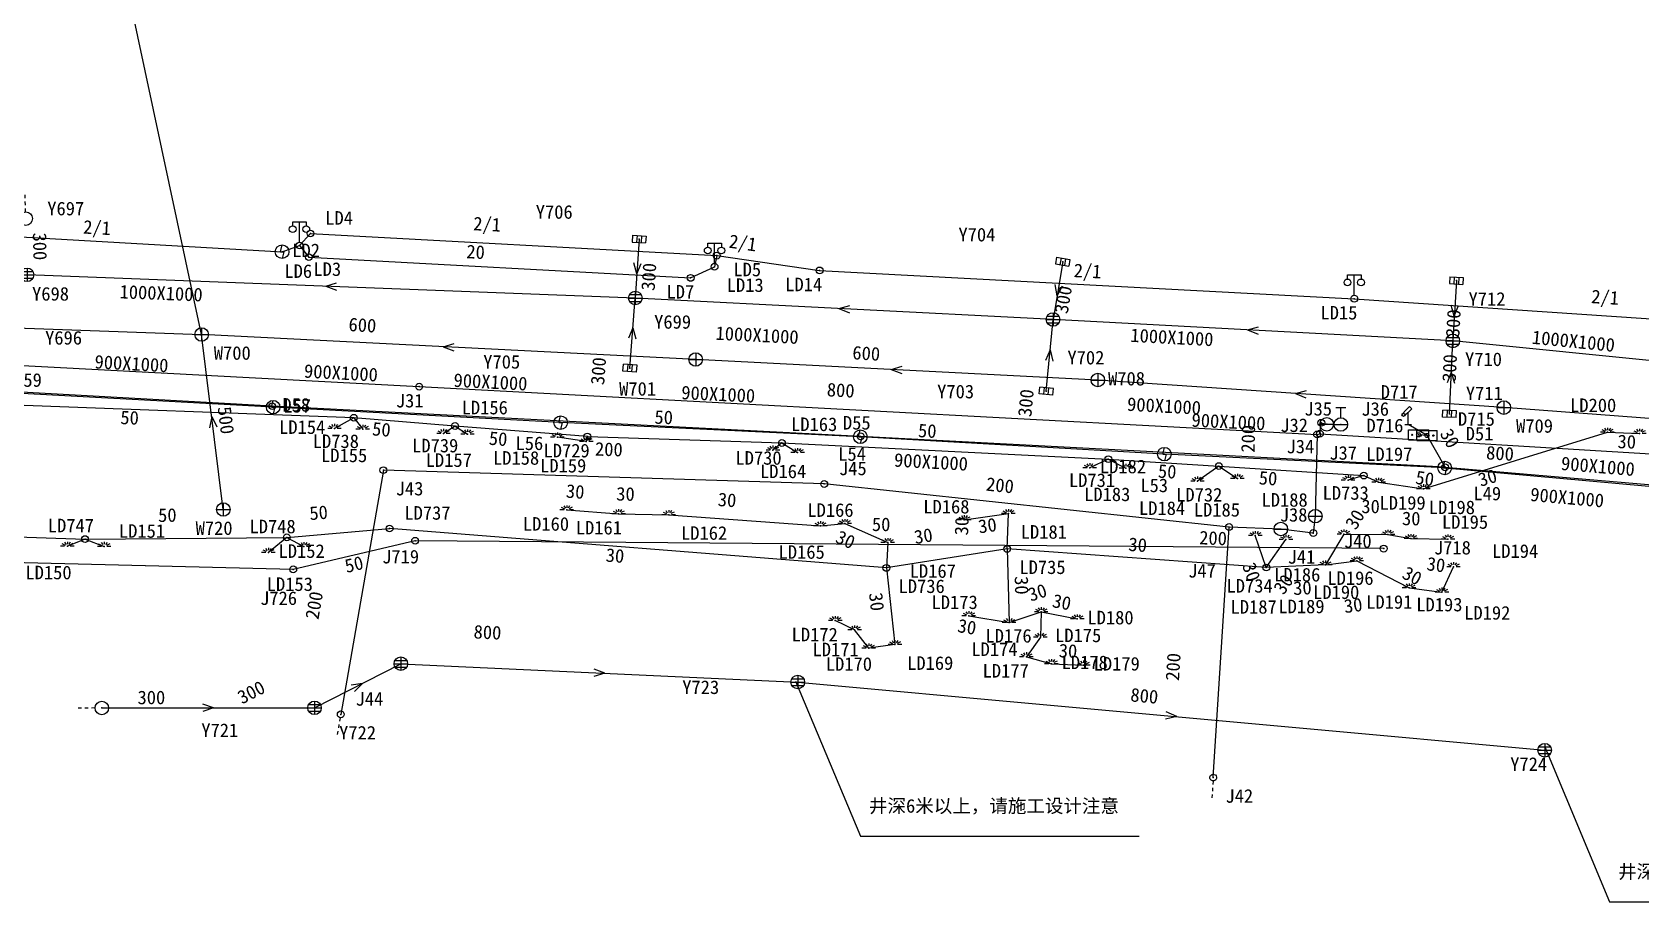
# Model space of a CAD drawing. Extents: x 491411 to 492038, y 2493823 to 2494065.
# Drawn here: x 491855.2 to 491973.7, y 2493871.6 to 2493935.7 of the extents above; entities that cross this region are included whole.
import ezdxf
from ezdxf.enums import TextEntityAlignment as Align

# ---------------------------------------------------------------- set-up
doc = ezdxf.new("R2010")
doc.units = 0
doc.header["$PDSIZE"] = 0.2
doc.layers.get('0').update_dxf_attribs({"linetype": 'CONTINUOUS'})
for name, color, linetype in [('DLINE', 3, 'CONTINUOUS'), ('DMARK', 3, 'CONTINUOUS'), ('DPOINT', 3, 'CONTINUOUS'), ('DTEXT', 3, 'CONTINUOUS'), ('JLINE', 5, 'CONTINUOUS'), ('JMARK', 5, 'CONTINUOUS'), ('JPOINT', 5, 'CONTINUOUS'), ('JTEXT', 5, 'CONTINUOUS'), ('LDLINE', 1, 'CONTINUOUS'), ('LDMARK', 1, 'CONTINUOUS'), ('LDPOINT', 1, 'CONTINUOUS'), ('LDTEXT', 1, 'CONTINUOUS'), ('LLINE', 1, 'CONTINUOUS'), ('LMARK', 1, 'CONTINUOUS'), ('LPOINT', 1, 'CONTINUOUS'), ('LTEXT', 1, 'CONTINUOUS'), ('WLINE', 4, 'CONTINUOUS'), ('WMARK', 4, 'CONTINUOUS'), ('WPOINT', 4, 'CONTINUOUS'), ('WTEXT', 4, 'CONTINUOUS'), ('YLINE', 40, 'CONTINUOUS'), ('YMARK', 40, 'CONTINUOUS'), ('YPOINT', 40, 'CONTINUOUS'), ('YTEXT', 40, 'CONTINUOUS'), ('问题备注', 255, 'CONTINUOUS')]:
    doc.layers.add(name, color=color, linetype=linetype)
doc.styles.add('GXD', font='')
doc.styles.get('GXD').set_extended_font_data('SimSun')

# ---------------------------------------------------------------- blocks, each defined once
blk = doc.blocks.new('GXD')
at = {"color": 0}
blk.add_circle((0, 0), 0.5, dxfattribs=at)
blk = doc.blocks.new('JXX')
h = blk.add_hatch(color=0)
edge = h.paths.add_edge_path()
edge.add_arc((-0.95, 0), 0.1, 0, 360)
edge = h.paths.add_edge_path()
edge.add_arc((0.95, 0), 0.1, 0, 360)
at = {"color": 0, "flags": 128}
for points in [[(-1.5, -0.75), (-1.5, 0.75)], [(-1.5, 0.75), (1.5, 0.75)], [(1.5, -0.75), (1.5, 0.75)], [(-1.5, -0.75), (1.5, -0.75)]]:
    blk.add_lwpolyline(points, dxfattribs=at)
at = {"color": 0}
for centre, radius in [((-0.95, 0), 0.1), ((0, 0), 0.3), ((0.95, 0), 0.1)]:
    blk.add_circle(centre, radius, dxfattribs=at)
blk = doc.blocks.new('SXT')
at = {"color": 0}
for p, q in [((-0.32, 2.12), (0.21, 2.65)), ((0.21, 2.65), (0.53, 2.33)), ((-0.32, 2.12), (-0.85, 1.59)), ((-0.53, 1.27), (0.53, 2.33)), ((-0.51, 0.01), (0.49, 0.01)), ((0, 0), (0, 1.8))]:
    blk.add_line(p, q, dxfattribs=at)
blk.add_circle((-0.69, 1.43), 0.225, dxfattribs=at)
blk = doc.blocks.new('JYJ')
at = {"color": 0}
blk.add_line((-1, 0), (1, 0), dxfattribs=at)
blk.add_circle((0, 0), 1, dxfattribs=at)
blk = doc.blocks.new('XHS')
at = {"color": 0}
for p, q in [((-0.75, 2.5), (0.75, 2.5)), ((0, 1), (0, 2.5)), ((-1, 0), (1, 0))]:
    blk.add_line(p, q, dxfattribs=at)
blk.add_circle((0, 0), 1, dxfattribs=at)
blk = doc.blocks.new('FPCQ')
at = {"color": 0}
for p, q in [((0.5, 0), (1, 0)), ((1.5, 0), (2, 0)), ((2.5, 0), (3, 0))]:
    blk.add_line(p, q, dxfattribs=at)
blk.add_ellipse((0, 0), major_axis=(-0.417, -0.276), ratio=1, start_param=3.926991, end_param=10.210176, dxfattribs=at)
blk = doc.blocks.new('LYJ')
at = {"color": 0}
for p, q in [((-0.25, 0), (0, 1)), ((-0.25, 0), (0.25, 0)), ((0.25, 0), (0, -1))]:
    blk.add_line(p, q, dxfattribs=at)
blk.add_circle((0, 0), 1, dxfattribs=at)
blk = doc.blocks.new('LD')
at = {"color": 0}
for p, q in [((-1, 2.9), (-1, 3.5)), ((-1, 3.5), (1, 3.5)), ((0, 0.5), (0, 3.5)), ((1, 3.5), (1, 2.9))]:
    blk.add_line(p, q, dxfattribs=at)
for centre in [(-1, 2.4), (1, 2.4), (0, 0)]:
    blk.add_circle(centre, 0.5, dxfattribs=at)
blk = doc.blocks.new('DD')
for p, q in [((-0.4, 0), (-1, 0)), ((-0.82, 0.39), (-0.34, 0.16)), ((-0.43, 0.6), (-0.2, 0.27)), ((0, 0.67), (0, 0.32)), ((0.43, 0.6), (0.2, 0.27)), ((0.82, 0.39), (0.34, 0.16)), ((1, 0), (0.4, 0))]:
    blk.add_line(p, q)
blk = doc.blocks.new('pDirction')
at = {"color": 0}
for q in [(-0.8, 0.54), (-0.8, -0.54)]:
    blk.add_line((0.8, 0), q, dxfattribs=at)
blk = doc.blocks.new('WYJ')
at = {"color": 0}
for p, q in [((-1, 0), (1, 0)), ((0, 1), (0, -1))]:
    blk.add_line(p, q, dxfattribs=at)
blk.add_circle((0, 0), 1, dxfattribs=at)
blk = doc.blocks.new('YYJ')
at = {"color": 0}
for p, q in [((-1, 0), (1, 0)), ((-0.87, 0.5), (0.87, 0.5)), ((0, 1), (0, -1)), ((-0.87, -0.5), (0.87, -0.5))]:
    blk.add_line(p, q, dxfattribs=at)
blk.add_circle((0, 0), 1, dxfattribs=at)
blk = doc.blocks.new('YLK')
at = {"color": 0}
for p, q in [((1, 0), (1.5, 0)), ((2, 0), (2.5, 0)), ((3, 0), (3.5, 0))]:
    blk.add_line(p, q, dxfattribs=at)
blk.add_circle((0, 0), 1, dxfattribs=at)
blk = doc.blocks.new('YSB')
at = {"color": 0}
for p, q in [((-0.5, 1), (-0.5, -1)), ((0.5, 1), (-0.5, 1)), ((0.5, 0.33), (-0.5, 0.33)), ((0.5, 1), (0.5, -1)), ((0.5, -0.33), (-0.5, -0.33)), ((0.5, -1), (-0.5, -1))]:
    blk.add_line(p, q, dxfattribs=at)

msp = doc.modelspace()

# ---------------------------------------------------------------- linework, layer by layer
at = {"layer": 'DLINE', "linetype": 'Continuous'}
for p, q in [((491872.9, 2493908.15, 11.79), (491828.91, 2493910.6, 11.3)), ((491916.25, 2493905.93, 12.42), (491872.9, 2493908.15, 11.79)), ((491957.98, 2493905.99, 13.9), (491956.59, 2493906.8, 13.95)), ((491959.31, 2493903.65, 12.91), (491916.25, 2493905.93, 12.42)), ((491957.98, 2493905.99, 13.9), (491957.36, 2493906.04, 13.95)), ((491959.31, 2493903.65, 12.91), (491957.98, 2493905.99, 13.9)), ((491959.31, 2493903.65, 12.91), (491992.96, 2493900.82, 13.48))]:
    msp.add_line(p, q, dxfattribs=at)
at = {"layer": 'DPOINT', "linetype": 'Continuous'}
for p in [(491872.9, 2493908.15, 13.06), (491956.59, 2493906.8, 14.13), (491916.25, 2493905.93, 13.65), (491957.36, 2493906.04, 14.2), (491957.98, 2493905.99, 14.11), (491959.31, 2493903.65, 14.16)]:
    msp.add_point(p, dxfattribs=at)
at = {"layer": 'JLINE', "linetype": 'Continuous'}
for p, q in [((491828.74, 2493912.53, 10.26), (491883.73, 2493909.59, 11.17)), ((491883.73, 2493909.59, 11.17), (491949.88, 2493906.07, 11.87)), ((491950.09, 2493906.12, 11.88), (491950.19, 2493906.93, 12.97)), ((491950.19, 2493906.93, 12.97), (491950.59, 2493906.82, 13.01)), ((491950.59, 2493906.82, 13.01), (491951.63, 2493906.8, 12.98)), ((491949.88, 2493906.07, 11.87), (491949.75, 2493900.05, 12.31)), ((491949.88, 2493906.07, 11.87), (491950.09, 2493906.12, 11.88)), ((491950.09, 2493906.12, 11.88), (491976.08, 2493904.54, 12.22)), ((491881.09, 2493903.44, 12.05), (491877.95, 2493885.45, 11.29)), ((491913.57, 2493902.42, 12.44), (491881.09, 2493903.44, 12.05)), ((491943.4, 2493899.25, 13.1), (491913.57, 2493902.42, 12.44)), ((491949.75, 2493900.05, 12.31), (491949.6, 2493898.81, 12.27)), ((491883.43, 2493898.24, 12.73), (491874.45, 2493896.13, 11.88)), ((491954.79, 2493897.66, 13.93), (491883.43, 2493898.24, 12.73)), ((491942.23, 2493880.79, 13.43), (491943.4, 2493899.25, 13.1)), ((491947.21, 2493899.1, 13.24), (491943.4, 2493899.25, 13.1)), ((491949.6, 2493898.81, 12.27), (491947.21, 2493899.1, 13.24)), ((491874.45, 2493896.13, 11.88), (491831.25, 2493897.17, 11.86))]:
    msp.add_line(p, q, dxfattribs=at)
at = {"layer": 'JPOINT', "linetype": 'Continuous'}
for p in [(491883.73, 2493909.59, 13.27), (491950.19, 2493906.93, 13.96), (491950.59, 2493906.82, 14), (491951.63, 2493906.8, 13.88), (491949.88, 2493906.07, 13.97), (491950.09, 2493906.12, 13.98), (491881.09, 2493903.44, 12.91), (491913.57, 2493902.42, 13.49), (491949.75, 2493900.05, 14.11), (491883.43, 2493898.24, 13.04), (491943.4, 2493899.25, 13.88), (491947.21, 2493899.1, 13.94), (491949.6, 2493898.81, 14.06), (491954.79, 2493897.66, 14.18), (491874.45, 2493896.13, 12.16), (491877.95, 2493885.45, 11.92), (491942.23, 2493880.79, 14.24)]:
    msp.add_point(p, dxfattribs=at)
at = {"layer": 'LDLINE', "linetype": 'Continuous'}
for p, q in [((491846.24, 2493921.09, 12.29), (491873.63, 2493919.53, 12.74)), ((491874.91, 2493919.99, 12.87), (491875.72, 2493920.87, 12.86)), ((491875.72, 2493920.87, 12.86), (491905.65, 2493919.24, 12.89)), ((491873.63, 2493919.53, 12.74), (491874.91, 2493919.99, 12.87)), ((491874.91, 2493919.99, 12.87), (491875.6, 2493919.13, 13.23)), ((491875.6, 2493919.13, 13.23), (491903.73, 2493917.6, 13.4)), ((491903.73, 2493917.6, 13.4), (491905.49, 2493918.42, 13.44)), ((491905.65, 2493919.24, 12.89), (491905.49, 2493918.42, 13.07)), ((491905.65, 2493919.24, 12.89), (491913.23, 2493918.15, 13.19)), ((491913.23, 2493918.15, 13.19), (491952.62, 2493916.07, 13.94)), ((491952.62, 2493916.07, 13.94), (491993.46, 2493913.3, 14.34)), ((491878.91, 2493907.3, 13.03), (491849.36, 2493908.4, 12.7)), ((491878.91, 2493907.3, 13.03), (491877.49, 2493906.51, 12.82)), ((491886.37, 2493906.69, 13.17), (491878.91, 2493907.3, 13.03)), ((491878.91, 2493907.3, 13.03), (491879.57, 2493906.45, 12.82)), ((491886.37, 2493906.69, 13.17), (491885.52, 2493906.14, 13.13)), ((491896.12, 2493905.91, 13.49), (491886.37, 2493906.69, 13.17)), ((491886.37, 2493906.69, 13.17), (491887.29, 2493906.1, 13.13)), ((491896.04, 2493905.54, 13.41), (491893.91, 2493905.87, 4.37)), ((491896.12, 2493905.91, 13.49), (491896.04, 2493905.54, 13.41)), ((491896.12, 2493905.91, 13.49), (491910.45, 2493905.44, 13.43)), ((491910.45, 2493905.44, 13.43), (491909.79, 2493904.91, 13.41)), ((491910.45, 2493905.44, 13.43), (491934.5, 2493904.25, 13.79)), ((491910.45, 2493905.44, 13.43), (491911.61, 2493904.73, 13.48)), ((491957.71, 2493902.06, 13.98), (491971.27, 2493906.23, 14.12)), ((491971.27, 2493906.23, 14.12), (491973.63, 2493906.15, 14.19)), ((491934.5, 2493904.25, 13.79), (491933.13, 2493903.61, 13.85)), ((491934.5, 2493904.25, 13.79), (491942.64, 2493903.74, 13.8)), ((491934.5, 2493904.25, 13.79), (491935.8, 2493903.58, 13.84)), ((491942.64, 2493903.74, 13.8), (491941.07, 2493902.63, 13.66)), ((491942.64, 2493903.74, 13.8), (491953.32, 2493903.04, 14.15)), ((491942.64, 2493903.74, 13.8), (491944.01, 2493902.83, 13.82)), ((491953.32, 2493903.04, 14.15), (491952.16, 2493902.71, 14.27)), ((491953.32, 2493903.04, 14.15), (491954.41, 2493902.55, 13.94)), ((491954.41, 2493902.55, 13.94), (491957.71, 2493902.06, 13.98)), ((491894.6, 2493900.51, 13.14), (491898.42, 2493900.23, 13.33)), ((491898.42, 2493900.23, 13.33), (491902.11, 2493900.16, 13.36)), ((491902.11, 2493900.16, 13.36), (491913.29, 2493899.34, 13.42)), ((491913.29, 2493899.34, 13.42), (491915.08, 2493899.5, 13.56)), ((491915.08, 2493899.5, 13.56), (491918.25, 2493898.1, 13.62)), ((491923.89, 2493899.79, 13.62), (491927.14, 2493900.24, 13.51)), ((491927.05, 2493897.64, 13.55), (491927.14, 2493900.24, 13.51)), ((491844.77, 2493898.84, 12.01), (491859.11, 2493898.36, 12.04)), ((491859.11, 2493898.36, 12.04), (491857.81, 2493897.83, 11.97)), ((491859.11, 2493898.36, 12.04), (491873.98, 2493898.49, 12.32)), ((491859.11, 2493898.36, 12.04), (491860.52, 2493897.82, 12.07)), ((491873.98, 2493898.49, 12.32), (491872.62, 2493897.38, 12.26)), ((491873.98, 2493898.49, 12.32), (491881.55, 2493899.14, 12.48)), ((491873.98, 2493898.49, 12.32), (491875.24, 2493897.81, 12.63)), ((491918.15, 2493896.24, 13.52), (491881.55, 2493899.14, 12.48)), ((491946.14, 2493896.27, 13.99), (491945.33, 2493898.62, 13.94)), ((491946.14, 2493896.27, 13.99), (491947.59, 2493898.34, 14.07)), ((491951.85, 2493898.73, 13.94), (491950.49, 2493896.46, 13.9)), ((491951.85, 2493898.73, 13.94), (491955.1, 2493898.71, 13.87)), ((491955.1, 2493898.71, 13.87), (491956.79, 2493898.4, 13.98)), ((491956.79, 2493898.4, 13.98), (491959.52, 2493898.36, 13.9)), ((491918.25, 2493898.1, 13.62), (491918.15, 2493896.24, 13.52)), ((491927.05, 2493897.64, 13.55), (491918.15, 2493896.24, 13.52)), ((491946.14, 2493896.27, 13.99), (491927.05, 2493897.64, 13.55)), ((491927.05, 2493897.64, 13.55), (491927.19, 2493892.22, 13.88)), ((491918.15, 2493896.24, 13.52), (491918.78, 2493890.59, 13.88)), ((491950.49, 2493896.46, 13.9), (491946.14, 2493896.27, 13.99)), ((491950.49, 2493896.46, 13.9), (491952.81, 2493896.75, 13.98)), ((491952.81, 2493896.75, 13.98), (491956.66, 2493894.76, 14.02)), ((491959.08, 2493894.45, 14.21), (491959.93, 2493896.32, 14.22)), ((491956.66, 2493894.76, 14.02), (491959.08, 2493894.45, 14.21)), ((491915.81, 2493891.67, 13.91), (491914.38, 2493892.36, 13.82)), ((491924.22, 2493892.71, 13.81), (491927.19, 2493892.22, 13.88)), ((491927.19, 2493892.22, 13.88), (491929.55, 2493893, 13.85)), ((491929.55, 2493893, 13.85), (491929.5, 2493891.13, 14.17)), ((491929.55, 2493893, 13.85), (491932.21, 2493892.48, 13.94)), ((491916.85, 2493890.33, 13.84), (491915.81, 2493891.67, 13.91)), ((491929.5, 2493891.13, 14.17), (491928.46, 2493889.69, 13.92)), ((491918.78, 2493890.59, 13.88), (491916.85, 2493890.33, 13.84)), ((491928.46, 2493889.69, 13.92), (491930.31, 2493889.18, 14.01)), ((491930.31, 2493889.18, 14.01), (491932.67, 2493889.08, 14.01))]:
    msp.add_line(p, q, dxfattribs=at)
at = {"layer": 'LDPOINT', "linetype": 'Continuous'}
for p in [(491875.72, 2493920.87, 13.36), (491874.91, 2493919.99, 13.32), (491873.63, 2493919.53, 13.27), (491875.6, 2493919.13, 13.33), (491905.49, 2493918.42, 13.54), (491905.65, 2493919.24, 13.33), (491903.73, 2493917.6, 13.5), (491913.23, 2493918.15, 13.47), (491952.62, 2493916.07, 14.28), (491878.91, 2493907.3, 13.17), (491886.37, 2493906.69, 13.27), (491877.49, 2493906.51, 12.92), (491879.57, 2493906.45, 12.92), (491885.52, 2493906.14, 13.23), (491887.29, 2493906.1, 13.23), (491893.91, 2493905.87, 12.47), (491896.04, 2493905.54, 13.51), (491896.12, 2493905.91, 13.64), (491910.45, 2493905.44, 13.61), (491971.27, 2493906.23, 14.22), (491973.63, 2493906.15, 14.29), (491909.79, 2493904.91, 13.51), (491911.61, 2493904.73, 13.59), (491934.5, 2493904.25, 13.91), (491933.13, 2493903.61, 13.95), (491935.8, 2493903.58, 13.94), (491942.64, 2493903.74, 13.9), (491953.32, 2493903.04, 14.28), (491941.07, 2493902.63, 13.77), (491944.01, 2493902.83, 13.92), (491952.16, 2493902.71, 14.37), (491954.41, 2493902.55, 14.04), (491957.71, 2493902.06, 14.08), (491894.6, 2493900.51, 13.24), (491898.42, 2493900.23, 13.43), (491902.11, 2493900.16, 13.46), (491915.08, 2493899.5, 13.66), (491923.89, 2493899.79, 13.72), (491927.14, 2493900.24, 13.61), (491859.11, 2493898.36, 12.14), (491873.98, 2493898.49, 12.42), (491881.55, 2493899.14, 12.82), (491913.29, 2493899.34, 13.52), (491945.33, 2493898.62, 14.04), (491947.59, 2493898.34, 14.17), (491951.85, 2493898.73, 14.04), (491955.1, 2493898.71, 13.97), (491956.79, 2493898.4, 14.08), (491959.52, 2493898.36, 14), (491857.81, 2493897.83, 12.07), (491860.52, 2493897.82, 12.17), (491872.62, 2493897.38, 12.36), (491875.24, 2493897.81, 12.73), (491918.25, 2493898.1, 13.72), (491927.05, 2493897.64, 13.89), (491918.15, 2493896.24, 13.77), (491946.14, 2493896.27, 14.17), (491950.49, 2493896.46, 14), (491952.81, 2493896.75, 14.08), (491959.93, 2493896.32, 14.32), (491956.66, 2493894.76, 14.12), (491959.08, 2493894.45, 14.31), (491914.38, 2493892.36, 13.92), (491924.22, 2493892.71, 13.91), (491929.55, 2493893, 13.95), (491932.21, 2493892.48, 14.04), (491915.81, 2493891.67, 14.01), (491927.19, 2493892.22, 13.98), (491929.5, 2493891.13, 14.27), (491916.85, 2493890.33, 13.94), (491918.78, 2493890.59, 13.98), (491928.46, 2493889.69, 14.02), (491930.31, 2493889.18, 14.11), (491932.67, 2493889.08, 14.11)]:
    msp.add_point(p, dxfattribs=at)
at = {"layer": 'LLINE', "linetype": 'Continuous'}
for p, q in [((491872.97, 2493908.08, 11.82), (491850.95, 2493909.27, 11.61)), ((491894.15, 2493906.94, 11.66), (491872.97, 2493908.08, 11.82)), ((491916.23, 2493905.9, 12.39), (491894.15, 2493906.94, 11.66)), ((491938.63, 2493904.62, 12.7), (491916.23, 2493905.9, 12.39)), ((491959.28, 2493903.6, 12.91), (491938.63, 2493904.62, 12.7)), ((491959.28, 2493903.6, 12.91), (491976.24, 2493902.08, 13.26))]:
    msp.add_line(p, q, dxfattribs=at)
at = {"layer": 'LPOINT', "linetype": 'Continuous'}
for p in [(491872.97, 2493908.08, 13.09), (491894.15, 2493906.94, 12.93), (491916.23, 2493905.9, 13.62), (491938.63, 2493904.62, 13.92), (491959.28, 2493903.6, 14.16)]:
    msp.add_point(p, dxfattribs=at)
at = {"layer": 'WLINE', "linetype": 'Continuous'}
for p, q in [((491755.76, 2493917.54, 7.27), (491867.7, 2493913.43, 5.67)), ((491904.1, 2493911.59, 7.82), (491867.7, 2493913.43, 5.67)), ((491869.3, 2493900.54, 5.79), (491867.7, 2493913.43, 5.67)), ((491933.73, 2493910.08, 9.12), (491904.1, 2493911.59, 7.82)), ((491963.64, 2493908.05, 10.53), (491933.73, 2493910.08, 9.12)), ((491989.94, 2493906.06, 11.37), (491963.64, 2493908.05, 10.53))]:
    msp.add_line(p, q, dxfattribs=at)
at = {"layer": 'WPOINT', "linetype": 'Continuous'}
msp.add_line((491867.7, 2493913.43, 12.83), (491857.77, 2493959.77, 12.68), dxfattribs=at)
for p in [(491867.7, 2493913.43, 12.83), (491904.1, 2493911.59, 13.15), (491933.73, 2493910.08, 13.64), (491963.64, 2493908.05, 14.06), (491869.3, 2493900.54, 12.55)]:
    msp.add_point(p, dxfattribs=at)
at = {"layer": 'YLINE', "linetype": 'Continuous'}
for p, q in [((491899.93, 2493920.46, 12.34), (491899.65, 2493916.12, 12.23)), ((491931.14, 2493918.79, 12.66), (491930.43, 2493914.54, 12.41)), ((491899.65, 2493916.12, 8.15), (491854.84, 2493917.83, 4.99)), ((491960.14, 2493917.4, 13.13), (491959.88, 2493912.96, 12.93)), ((491899.26, 2493910.95, 11.93), (491899.65, 2493916.12, 11.91)), ((491930.43, 2493914.54, 9.32), (491899.65, 2493916.12, 8.15)), ((491929.93, 2493909.26, 12.51), (491930.43, 2493914.54, 12.43)), ((491959.88, 2493912.96, 10.66), (491930.43, 2493914.54, 9.32)), ((491959.63, 2493907.58, 13.08), (491959.88, 2493912.96, 12.92)), ((491990.2, 2493909.95, 11.57), (491959.88, 2493912.96, 10.66)), ((491876.02, 2493885.93, 10.86), (491882.38, 2493889.18, 10.5)), ((491882.38, 2493889.18, 6.35), (491911.62, 2493887.83, 6.27)), ((491911.62, 2493887.83, 6.27), (491966.65, 2493882.81, 6.27)), ((491860.35, 2493885.92, 11.07), (491876.02, 2493885.93, 10.86))]:
    msp.add_line(p, q, dxfattribs=at)
at = {"layer": 'YPOINT', "linetype": 'Continuous'}
for p in [(491899.93, 2493920.46, 13.23), (491931.14, 2493918.79, 13.67), (491960.14, 2493917.4, 14.16), (491899.65, 2493916.12, 13.33), (491930.43, 2493914.54, 13.68), (491959.88, 2493912.96, 14.12), (491899.26, 2493910.95, 13.11), (491929.93, 2493909.26, 13.49), (491959.63, 2493907.58, 13.99), (491882.38, 2493889.18, 13.39), (491911.62, 2493887.83, 14.1), (491860.35, 2493885.92, 12.01), (491876.02, 2493885.93, 12.05), (491966.65, 2493882.81, 14.73)]:
    msp.add_point(p, dxfattribs=at)
at = {"layer": '问题备注', "linetype": 'Continuous', "elevation": 14.73, "flags": 128}
for points in [[(491911.46, 2493887.9), (491916.24, 2493876.48), (491936.78, 2493876.48)], [(491966.65, 2493883.06), (491971.43, 2493871.64), (491991.98, 2493871.64)]]:
    msp.add_lwpolyline(points, dxfattribs=at)

# ---------------------------------------------------------------- block references
at = {"layer": 'DPOINT', "linetype": 'Continuous', "xscale": 0.5, "yscale": 0.5, "zscale": 0.5}
for name, p in [('GXD', (491872.9, 2493908.15, 13.06)), ('SXT', (491956.59, 2493906.8, 14.13)), ('GXD', (491916.25, 2493905.93, 13.65)), ('JXX', (491957.36, 2493906.04, 14.2)), ('JXX', (491957.98, 2493905.99, 14.11)), ('GXD', (491959.31, 2493903.65, 14.16))]:
    msp.add_blockref(name, p, dxfattribs=at)
at = {"layer": 'JPOINT', "linetype": 'Continuous', "xscale": 0.5, "yscale": 0.5, "zscale": 0.5}
for name, p in [('GXD', (491883.73, 2493909.59, 13.27)), ('XHS', (491951.63, 2493906.8, 13.88)), ('GXD', (491950.19, 2493906.93, 13.96)), ('JYJ', (491950.59, 2493906.82, 14)), ('GXD', (491949.88, 2493906.07, 13.97)), ('GXD', (491950.09, 2493906.12, 13.98)), ('GXD', (491881.09, 2493903.44, 12.91)), ('GXD', (491913.57, 2493902.42, 13.49)), ('GXD', (491943.4, 2493899.25, 13.88)), ('JYJ', (491947.21, 2493899.1, 13.94)), ('JYJ', (491949.75, 2493900.05, 14.11)), ('GXD', (491883.43, 2493898.24, 13.04)), ('GXD', (491949.6, 2493898.81, 14.06)), ('GXD', (491954.79, 2493897.66, 14.18)), ('GXD', (491874.45, 2493896.13, 12.16))]:
    msp.add_blockref(name, p, dxfattribs=at)
for p, rotation in [((491877.95, 2493885.45, 11.92), 260.1228389893938), ((491942.23, 2493880.79, 14.24), 266.344739726215)]:
    msp.add_blockref('FPCQ', p, dxfattribs=dict(at, rotation=rotation))
at = {"layer": 'LDPOINT', "linetype": 'Continuous', "xscale": 0.5, "yscale": 0.5, "zscale": 0.5}
for name, p in [('LD', (491874.91, 2493919.99, 13.32)), ('GXD', (491875.72, 2493920.87, 13.36)), ('LYJ', (491873.63, 2493919.53, 13.27)), ('LD', (491905.49, 2493918.42, 13.54)), ('GXD', (491875.6, 2493919.13, 13.33)), ('GXD', (491905.65, 2493919.24, 13.33)), ('GXD', (491913.23, 2493918.15, 13.47)), ('GXD', (491903.73, 2493917.6, 13.5)), ('LD', (491952.62, 2493916.07, 14.28)), ('DD', (491877.49, 2493906.51, 12.92)), ('GXD', (491878.91, 2493907.3, 13.17)), ('DD', (491879.57, 2493906.45, 12.92)), ('GXD', (491886.37, 2493906.69, 13.27)), ('DD', (491971.27, 2493906.23, 14.22)), ('DD', (491885.52, 2493906.14, 13.23)), ('DD', (491887.29, 2493906.1, 13.23)), ('DD', (491893.91, 2493905.87, 12.47)), ('DD', (491896.04, 2493905.54, 13.51)), ('GXD', (491896.12, 2493905.91, 13.64)), ('GXD', (491910.45, 2493905.44, 13.61)), ('DD', (491973.63, 2493906.15, 14.29)), ('DD', (491909.79, 2493904.91, 13.51)), ('DD', (491911.61, 2493904.73, 13.59)), ('GXD', (491934.5, 2493904.25, 13.91)), ('DD', (491933.13, 2493903.61, 13.95)), ('DD', (491935.8, 2493903.58, 13.94)), ('GXD', (491942.64, 2493903.74, 13.9)), ('DD', (491944.01, 2493902.83, 13.92)), ('DD', (491952.16, 2493902.71, 14.37)), ('GXD', (491953.32, 2493903.04, 14.28)), ('DD', (491941.07, 2493902.63, 13.77)), ('DD', (491954.41, 2493902.55, 14.04)), ('DD', (491957.71, 2493902.06, 14.08)), ('DD', (491894.6, 2493900.51, 13.24)), ('DD', (491898.42, 2493900.23, 13.43)), ('DD', (491902.11, 2493900.16, 13.46)), ('DD', (491913.29, 2493899.34, 13.52)), ('DD', (491915.08, 2493899.5, 13.66)), ('DD', (491923.89, 2493899.79, 13.72)), ('DD', (491927.14, 2493900.24, 13.61)), ('GXD', (491859.11, 2493898.36, 12.14)), ('GXD', (491873.98, 2493898.49, 12.42)), ('GXD', (491881.55, 2493899.14, 12.82)), ('DD', (491918.25, 2493898.1, 13.72)), ('DD', (491945.33, 2493898.62, 14.04)), ('DD', (491947.59, 2493898.34, 14.17)), ('DD', (491951.85, 2493898.73, 14.04)), ('DD', (491955.1, 2493898.71, 13.97)), ('DD', (491956.79, 2493898.4, 14.08)), ('DD', (491959.52, 2493898.36, 14)), ('DD', (491857.81, 2493897.83, 12.07)), ('DD', (491860.52, 2493897.82, 12.17)), ('DD', (491872.62, 2493897.38, 12.36)), ('DD', (491875.24, 2493897.81, 12.73)), ('GXD', (491927.05, 2493897.64, 13.89)), ('DD', (491952.81, 2493896.75, 14.08)), ('GXD', (491918.15, 2493896.24, 13.77)), ('GXD', (491946.14, 2493896.27, 14.17)), ('DD', (491950.49, 2493896.46, 14)), ('DD', (491959.93, 2493896.32, 14.32)), ('DD', (491956.66, 2493894.76, 14.12)), ('DD', (491959.08, 2493894.45, 14.31)), ('DD', (491914.38, 2493892.36, 13.92)), ('DD', (491924.22, 2493892.71, 13.91)), ('DD', (491927.19, 2493892.22, 13.98)), ('DD', (491929.55, 2493893, 13.95)), ('DD', (491932.21, 2493892.48, 14.04)), ('DD', (491915.81, 2493891.67, 14.01)), ('DD', (491929.5, 2493891.13, 14.27)), ('DD', (491916.85, 2493890.33, 13.94)), ('DD', (491918.78, 2493890.59, 13.98)), ('DD', (491928.46, 2493889.69, 14.02)), ('DD', (491930.31, 2493889.18, 14.11)), ('DD', (491932.67, 2493889.08, 14.11))]:
    msp.add_blockref(name, p, dxfattribs=at)
at = {"layer": 'LPOINT', "linetype": 'Continuous', "xscale": 0.5, "yscale": 0.5, "zscale": 0.5}
for p in [(491872.97, 2493908.08, 13.09), (491894.15, 2493906.94, 12.93), (491916.23, 2493905.9, 13.62), (491938.63, 2493904.62, 13.92), (491959.28, 2493903.6, 14.16)]:
    msp.add_blockref('LYJ', p, dxfattribs=at)
at = {"layer": 'WMARK', "linetype": 'Continuous', "xscale": 0.5, "yscale": 0.5, "zscale": 0.5}
for p, rotation in [((491885.9, 2493912.51, 12.99), 177.1122355743723), ((491918.91, 2493910.84, 13.4), 177.0864815831528), ((491948.68, 2493909.07, 13.85), 176.1172740031193), ((491868.5, 2493906.99, 12.69), 97.09709869954713)]:
    msp.add_blockref('pDirction', p, dxfattribs=dict(at, rotation=rotation))
at = {"layer": 'WPOINT', "linetype": 'Continuous', "xscale": 0.5, "yscale": 0.5, "zscale": 0.5}
for p in [(491867.7, 2493913.43, 12.83), (491904.1, 2493911.59, 13.15), (491933.73, 2493910.08, 13.64), (491963.64, 2493908.05, 14.06), (491869.3, 2493900.54, 12.55)]:
    msp.add_blockref('WYJ', p, dxfattribs=at)
at = {"layer": 'YMARK', "linetype": 'Continuous', "xscale": 0.5, "yscale": 0.5, "zscale": 0.5}
for p, rotation in [((491899.79, 2493918.29, 13.28), 266.2288722318427), ((491877.24, 2493916.98, 13.04), 177.8081563156655), ((491930.79, 2493916.67, 13.67), 260.590178491253), ((491915.04, 2493915.33, 13.5), 177.0658495564731), ((491960.01, 2493915.18, 14.14), 266.6191504528865), ((491899.45, 2493913.53, 13.22), 85.67419862741296), ((491945.16, 2493913.75, 13.9), 176.9262377218646), ((491930.18, 2493911.9, 13.58), 84.55813169689627), ((491959.75, 2493910.27, 14.05), 87.35255444747798), ((491897, 2493888.5, 13.75), 357.3647336138848), ((491879.2, 2493887.55, 12.72), 27.07462064829534), ((491868.18, 2493885.92, 12.03), 0.03289499639213884), ((491939.14, 2493885.32, 14.42), 354.7863256400923)]:
    msp.add_blockref('pDirction', p, dxfattribs=dict(at, rotation=rotation))
at = {"layer": 'YPOINT', "linetype": 'Continuous', "xscale": 0.5, "yscale": 0.5, "zscale": 0.5}
for name, p, rotation in [('YLK', (491854.74, 2493921.97, 12.78), 91.35281177395788), ('YSB', (491899.93, 2493920.46, 13.23), 86.25348739729357), ('YSB', (491931.14, 2493918.79, 13.67), 80.58120522549844), ('YSB', (491960.14, 2493917.4, 14.16), 86.59726207437205), ('YSB', (491899.26, 2493910.95, 13.11), 265.6571903720581), ('YSB', (491929.93, 2493909.26, 13.49), 264.5685705613095), ('YSB', (491959.63, 2493907.58, 13.99), 267.3760637574505), ('YLK', (491860.35, 2493885.92, 12.01), 180.0572957795131)]:
    msp.add_blockref(name, p, dxfattribs=dict(at, rotation=rotation))
for p in [(491854.84, 2493917.83, 12.75), (491899.65, 2493916.12, 13.33), (491930.43, 2493914.54, 13.68), (491959.88, 2493912.96, 14.12), (491882.38, 2493889.18, 13.39), (491911.62, 2493887.83, 14.1), (491876.02, 2493885.93, 12.05), (491966.65, 2493882.81, 14.73)]:
    msp.add_blockref('YYJ', p, dxfattribs=at)

# ---------------------------------------------------------------- texts
at = {"layer": 'DMARK', "linetype": 'Continuous', "style": 'GXD'}
for s, rotation, p in [('900X1000', 357.067, (491888.96, 2493909.44)), ('900X1000', 356.966, (491938.58, 2493907.67, 13.9)), ('30', 299.6234, (491959.23, 2493905.54, 14.13)), ('900X1000', 355.1928, (491970.53, 2493903.23))]:
    msp.add_text(s, height=1, rotation=rotation, dxfattribs=at).set_placement(p, align=Align.CENTER)
at = {"layer": 'DTEXT', "linetype": 'Continuous', "style": 'GXD'}
for s, p in [('D717', (491954.57, 2493908.7)), ('D58', (491873.65, 2493907.75)), ('D55', (491914.95, 2493906.43)), ('D716', (491953.52, 2493906.23)), ('D715', (491960.26, 2493906.71)), ('D51', (491960.83, 2493905.63))]:
    msp.add_text(s, height=1, dxfattribs=at).set_placement(p)
at = {"layer": 'JMARK', "linetype": 'Continuous', "style": 'GXD'}
for s, rotation, p in [('800', 356.9487, (491914.76, 2493908.83)), ('200', 88.7344, (491945.3, 2493905.74)), ('200', 358.2152, (491897.69, 2493904.48, 13.2)), ('800', 356.5071, (491963.33, 2493904.18)), ('200', 353.9293, (491926.47, 2493901.83)), ('50', 359.5335, (491917.76, 2493898.95)), ('200', 357.7737, (491942.2, 2493897.94)), ('50', 13.2201, (491879.04, 2493896.02)), ('200', 80.1007, (491876.48, 2493893.4)), ('200', 86.3541, (491939.77, 2493888.92))]:
    msp.add_text(s, height=1, rotation=rotation, dxfattribs=at).set_placement(p, align=Align.CENTER)
at = {"layer": 'JTEXT', "linetype": 'Continuous', "style": 'GXD'}
for s, p in [('J31', (491882.01, 2493908.06)), ('J35', (491948.94, 2493907.46)), ('J36', (491953.14, 2493907.45)), ('J32', (491947.17, 2493906.25)), ('J34', (491947.63, 2493904.68)), ('J37', (491950.78, 2493904.21)), ('J45', (491914.66, 2493903.07)), ('J43', (491882, 2493901.58)), ('J38', (491947.13, 2493899.65)), ('J40', (491951.86, 2493897.71)), ('J719', (491881, 2493896.57)), ('J41', (491947.71, 2493896.55)), ('J718', (491958.49, 2493897.23)), ('J47', (491940.38, 2493895.53)), ('J726', (491872.01, 2493893.51)), ('J44', (491879.04, 2493886.09)), ('J42', (491943.13, 2493878.94))]:
    msp.add_text(s, height=1, dxfattribs=at).set_placement(p)
at = {"layer": 'LDMARK', "linetype": 'Continuous', "style": 'GXD'}
for s, rotation, p in [('2/1', 356.877, (491888.71, 2493921.06)), ('2/1', 356.7317, (491859.97, 2493920.81, 13.01)), ('2/1', 351.7969, (491907.51, 2493919.69)), ('20', 356.885, (491887.86, 2493919.02)), ('2/1', 356.9771, (491932.95, 2493917.61, 13.88)), ('2/1', 356.1194, (491971.07, 2493915.68)), ('50', 357.8842, (491862.38, 2493906.81)), ('50', 358.1018, (491901.73, 2493906.84)), ('50', 355.3229, (491880.91, 2493905.95)), ('50', 357.1693, (491921.14, 2493905.84)), ('50', 355.4125, (491889.51, 2493905.26)), ('30', 358.1336, (491972.68, 2493905.04)), ('50', 356.4591, (491938.81, 2493902.85)), ('50', 356.2376, (491946.24, 2493902.35)), ('50', 351.6972, (491957.75, 2493902.34)), ('30', 17.0517, (491962.58, 2493902.41)), ('30', 355.7366, (491895.19, 2493901.37)), ('30', 358.9745, (491898.92, 2493901.19)), ('50', 0.4973, (491865.18, 2493899.63)), ('50', 4.9051, (491876.36, 2493899.81)), ('30', 355.78, (491906.38, 2493900.75)), ('30', 359.5247, (491953.82, 2493900.27, 14.01)), ('30', 87.9098, (491924.19, 2493899.3)), ('30', 7.8908, (491925.66, 2493898.87)), ('30', 59.1441, (491953.09, 2493899.56, 14.02)), ('30', 359.1405, (491956.81, 2493899.38)), ('30', 336.0577, (491914.94, 2493897.87)), ('30', 8.9449, (491920.95, 2493898.1)), ('30', 355.9016, (491936.63, 2493897.45, 14.03)), ('30', 355.466, (491898.12, 2493896.65)), ('30', 289.1136, (491944.57, 2493895.78)), ('30', 332.6259, (491956.66, 2493895.22)), ('30', 352.8429, (491958.58, 2493895.99, 14.22)), ('30', 271.4791, (491927.62, 2493894.94, 13.94)), ('30', 18.2168, (491929.43, 2493893.96, 13.97)), ('30', 54.8761, (491947.8, 2493894.75)), ('30', 2.5369, (491948.82, 2493894.27)), ('30', 276.3814, (491916.94, 2493893.69)), ('30', 348.952, (491930.98, 2493893.23, 13.99)), ('30', 7.0792, (491952.6, 2493892.99)), ('30', 350.5815, (491924.01, 2493891.41)), ('30', 357.5294, (491931.51, 2493889.63, 14.11))]:
    msp.add_text(s, height=1, rotation=rotation, dxfattribs=at).set_placement(p, align=Align.CENTER)
at = {"layer": 'LDTEXT', "linetype": 'Continuous', "style": 'GXD'}
for s, p in [('LD4', (491876.81, 2493921.52)), ('LD2', (491874.38, 2493919.13)), ('LD6', (491873.8, 2493917.6)), ('LD3', (491875.94, 2493917.75)), ('LD5', (491906.88, 2493917.72)), ('LD13', (491906.39, 2493916.57)), ('LD14', (491910.7, 2493916.62)), ('LD7', (491901.95, 2493916.08)), ('LD15', (491950.13, 2493914.54)), ('LD156', (491886.86, 2493907.55)), ('LD200', (491968.52, 2493907.72)), ('LD154', (491873.41, 2493906.11)), ('LD163', (491911.13, 2493906.32)), ('LD738', (491875.89, 2493905.07)), ('LD739', (491883.21, 2493904.75)), ('LD729', (491892.89, 2493904.38)), ('LD155', (491876.5, 2493904.03)), ('LD157', (491884.21, 2493903.68)), ('LD158', (491889.17, 2493903.84)), ('LD159', (491892.64, 2493903.27)), ('LD730', (491907.03, 2493903.84)), ('LD182', (491933.88, 2493903.21)), ('LD197', (491953.5, 2493904.12)), ('LD164', (491908.84, 2493902.85)), ('LD731', (491931.6, 2493902.2)), ('LD183', (491932.72, 2493901.16)), ('LD732', (491939.5, 2493901.13)), ('LD733', (491950.29, 2493901.26)), ('LD737', (491882.64, 2493899.79)), ('LD166', (491912.33, 2493900)), ('LD168', (491920.87, 2493900.25)), ('LD184', (491936.76, 2493900.14)), ('LD185', (491940.8, 2493900.02)), ('LD188', (491945.79, 2493900.75)), ('LD199', (491954.48, 2493900.53)), ('LD198', (491958.11, 2493900.2)), ('LD747', (491856.37, 2493898.86)), ('LD151', (491861.61, 2493898.46)), ('LD748', (491871.23, 2493898.79)), ('LD160', (491891.37, 2493898.98)), ('LD161', (491895.27, 2493898.7)), ('LD195', (491959.08, 2493899.12)), ('LD162', (491903.02, 2493898.31)), ('LD181', (491928.05, 2493898.39)), ('LD152', (491873.37, 2493896.98)), ('LD165', (491910.21, 2493896.91)), ('LD194', (491962.77, 2493896.98)), ('LD150', (491854.72, 2493895.4)), ('LD167', (491919.87, 2493895.51)), ('LD735', (491927.95, 2493895.79)), ('LD186', (491946.72, 2493895.24)), ('LD196', (491950.64, 2493894.99)), ('LD153', (491872.5, 2493894.54)), ('LD736', (491919.05, 2493894.39)), ('LD734', (491943.21, 2493894.42)), ('LD190', (491949.59, 2493893.95)), ('LD173', (491921.48, 2493893.21)), ('LD187', (491943.51, 2493892.87)), ('LD189', (491947.03, 2493892.9)), ('LD191', (491953.5, 2493893.23)), ('LD193', (491957.19, 2493893.04)), ('LD180', (491932.96, 2493892.08)), ('LD192', (491960.72, 2493892.43)), ('LD172', (491911.17, 2493890.83)), ('LD176', (491925.45, 2493890.74)), ('LD175', (491930.58, 2493890.77)), ('LD171', (491912.71, 2493889.73)), ('LD174', (491924.41, 2493889.75)), ('LD170', (491913.69, 2493888.66)), ('LD169', (491919.68, 2493888.73)), ('LD177', (491925.24, 2493888.16)), ('LD178', (491931.06, 2493888.78)), ('LD179', (491933.42, 2493888.68))]:
    msp.add_text(s, height=1, dxfattribs=at).set_placement(p)
at = {"layer": 'LMARK', "linetype": 'Continuous', "style": 'GXD'}
for rotation, p in [(356.9008, (491862.51, 2493910.79, 12.98)), (356.924, (491877.94, 2493910.11)), (357.294, (491905.74, 2493908.54, 13.28)), (357.1613, (491943.33, 2493906.51)), (356.7388, (491921.41, 2493903.55)), (354.889, (491968.26, 2493900.93))]:
    msp.add_text('900X1000', height=1, rotation=rotation, dxfattribs=at).set_placement(p, align=Align.CENTER)
at = {"layer": 'LTEXT', "linetype": 'Continuous', "style": 'GXD'}
for s, p in [('L59', (491853.89, 2493909.58)), ('L57', (491873.72, 2493907.68)), ('L56', (491890.83, 2493904.92)), ('L54', (491914.6, 2493904.13)), ('L53', (491936.86, 2493901.82)), ('L49', (491961.4, 2493901.22))]:
    msp.add_text(s, height=1, dxfattribs=at).set_placement(p)
at = {"layer": 'WMARK', "linetype": 'Continuous', "style": 'GXD'}
for s, rotation, p in [('600', 356.6612, (491879.52, 2493913.63)), ('600', 356.6612, (491916.64, 2493911.55)), ('500', 277.0971, (491869, 2493907.05, 12.69))]:
    msp.add_text(s, height=1, rotation=rotation, dxfattribs=at).set_placement(p, align=Align.CENTER)
at = {"layer": 'WTEXT', "linetype": 'Continuous', "style": 'GXD'}
for s, p in [('W700', (491868.6, 2493911.57)), ('W708', (491934.48, 2493909.68)), ('W701', (491898.46, 2493908.93)), ('W709', (491964.54, 2493906.2)), ('W720', (491867.26, 2493898.67))]:
    msp.add_text(s, height=1, dxfattribs=at).set_placement(p)
at = {"layer": 'YMARK', "linetype": 'Continuous', "style": 'GXD'}
for s, rotation, p in [('300', 271.3445, (491855.29, 2493919.91, 12.76)), ('300', 86.2289, (491901.14, 2493917.65)), ('1000X1000', 357.8082, (491864.7, 2493915.98)), ('300', 80.5902, (491931.67, 2493915.92)), ('300', 86.6192, (491960.41, 2493914.23)), ('1000X1000', 357.0658, (491908.6, 2493912.89)), ('1000X1000', 356.9262, (491939.16, 2493912.73)), ('1000X1000', 354.3323, (491968.72, 2493912.45)), ('300', 85.6742, (491897.43, 2493910.7)), ('300', 87.3526, (491960.14, 2493910.94, 14.05)), ('300', 84.5581, (491928.92, 2493908.34)), ('800', 357.3647, (491888.74, 2493891)), ('300', 27.0746, (491871.58, 2493886.64)), ('300', 0.0329, (491864, 2493886.2)), ('800', 354.7863, (491937.11, 2493886.32))]:
    msp.add_text(s, height=1, rotation=rotation, dxfattribs=at).set_placement(p, align=Align.CENTER)
at = {"layer": 'YTEXT', "linetype": 'Continuous', "style": 'GXD'}
for s, p in [('Y697', (491856.33, 2493922.21)), ('Y706', (491892.32, 2493921.96)), ('Y704', (491923.46, 2493920.29)), ('Y698', (491855.21, 2493915.93)), ('Y712', (491961.04, 2493915.55)), ('Y699', (491901.04, 2493913.86)), ('Y696', (491856.17, 2493912.69)), ('Y705', (491888.45, 2493910.92)), ('Y702', (491931.49, 2493911.23)), ('Y710', (491960.78, 2493911.11)), ('Y703', (491921.89, 2493908.73)), ('Y711', (491960.84, 2493908.6)), ('Y723', (491903.11, 2493886.95)), ('Y721', (491867.68, 2493883.78)), ('Y722', (491877.83, 2493883.6)), ('Y724', (491964.11, 2493881.29))]:
    msp.add_text(s, height=1, dxfattribs=at).set_placement(p)
at = {"layer": '问题备注', "linetype": 'Continuous', "char_height": 1, "width": 25.5566, "attachment_point": 1, "style": 'GXD'}
for insert in [(491916.87, 2493879.21), (491972.06, 2493874.37)]:
    msp.add_mtext('井深6米以上，请施工设计注意', dxfattribs=dict(at, insert=insert))

doc.saveas('drawing.dxf')
